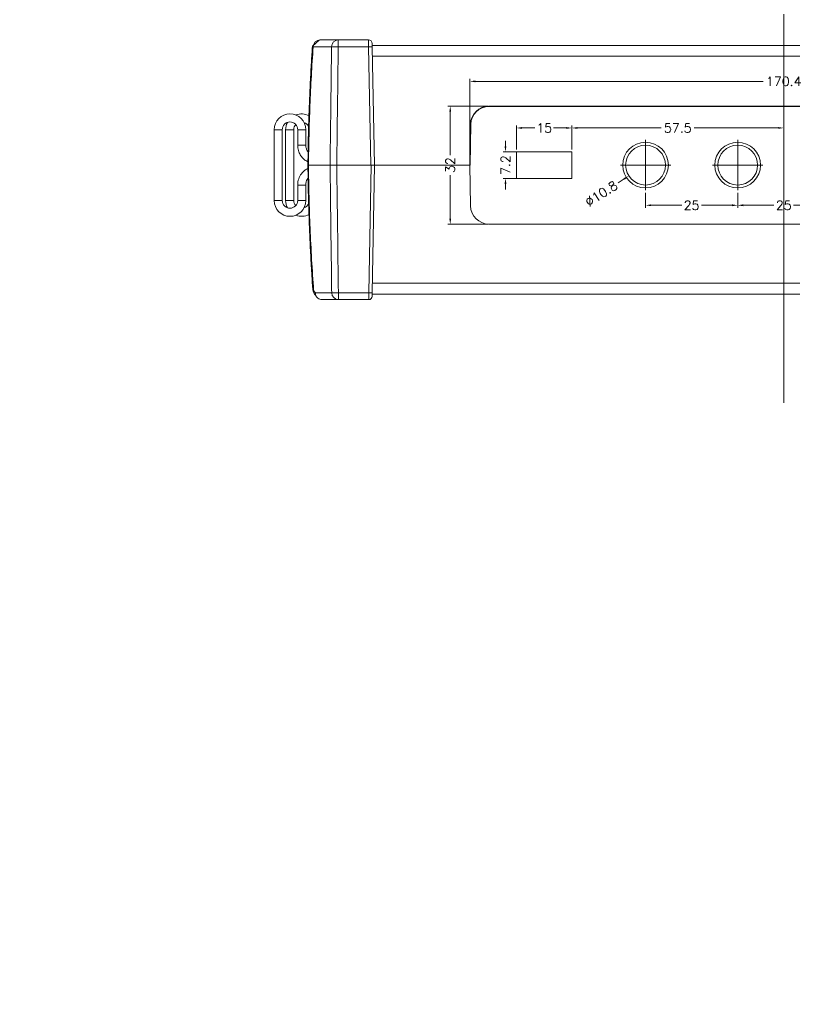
# Model space of a CAD drawing. Header units: millimetres. Extents: x -56 to 1013, y 0 to 900.
# Drawn here: x 291.8 to 501.9, y 168.4 to 437.1 of the extents above; entities that cross this region are included whole.
import ezdxf
from ezdxf.lldxf.tags import DXFTag

# ---------------------------------------------------------------- set-up
doc = ezdxf.new("R2010")
doc.units = ezdxf.units.MM
doc.header["$MEASUREMENT"] = 0
doc.layers.get('0').update_dxf_attribs({"linetype": 'CONTINUOUS'})
doc.layers.get('Defpoints').update_dxf_attribs({"linetype": 'CONTINUOUS'})
doc.layers.add('1', color=7, linetype='CONTINUOUS')
doc.styles.add('ROMANC', font='romanc.shx', dxfattribs={"bigfont": 'gbcbig.shx'})
tags = doc.linetypes.add('CENTER', pattern=[47.5, 22, -8.5, 8.5, -8.5]).pattern_tags.tags
tags[10:11] = [DXFTag(74, 4), DXFTag(75, 0), DXFTag(340, '0'), DXFTag(46, 0.0), DXFTag(50, 0.0), DXFTag(44, 0.0), DXFTag(45, 0.0)]
tags[8:9] = [DXFTag(74, 4), DXFTag(75, 0), DXFTag(340, '0'), DXFTag(46, 0.0), DXFTag(50, 0.0), DXFTag(44, 0.0), DXFTag(45, 0.0)]
tags[6:7] = [DXFTag(74, 4), DXFTag(75, 0), DXFTag(340, '0'), DXFTag(46, 0.0), DXFTag(50, 0.0), DXFTag(44, 0.0), DXFTag(45, 0.0)]
tags[4:5] = [DXFTag(74, 4), DXFTag(75, 0), DXFTag(340, '0'), DXFTag(46, 0.0), DXFTag(50, 0.0), DXFTag(44, 0.0), DXFTag(45, 0.0)]
doc.dimstyles.new('YanXiu', dxfattribs={"dimtxt": 2.5, "dimasz": 1.5, "dimexe": 0.66, "dimexo": 0.66, "dimgap": 0.66, "dimtad": 0, "dimdec": 1, "dimzin": 0, "dimdsep": 46, "dimtxsty": 'ROMANC', "dimcen": 0, "dimclrd": 131, "dimclre": 131, "dimclrt": 42, "dimadec": 0, "dimazin": 0, "dimtfac": 1, "dimtdec": 4, "dimtofl": 0, "dimtmove": 0, "dimatfit": 3, "dimfxl": 1, "dimtolj": 1, "dimtzin": 0, "dimlwd": 0, "dimlwe": 0, "dimarcsym": 0})

# ---------------------------------------------------------------- blocks, each defined once
blk = doc.blocks.new('*D37')
at = {"color": 131, "lineweight": 5}
blk.add_line((417.39, 492.43), (415.95, 492.85), dxfattribs=at)
blk.add_arc((412.59, 493.82), 2, 324.9594, 71.0924, dxfattribs=at)
at = {"color": 131, "lineweight": 18}
blk.add_solid([(416.02, 493.09), (415.88, 492.61), (414.51, 493.26)], dxfattribs=at)
at = {"layer": 'Defpoints', "color": 0, "lineweight": 18}
for p in [(412.59, 493.82), (414.51, 493.26)]:
    blk.add_point(p, dxfattribs=at)
at = {"color": 42, "lineweight": 18, "insert": (420.14, 491.63), "char_height": 2.5, "attachment_point": 5, "rotation": 343.867, "style": 'ROMANC'}
blk.add_mtext('R2', dxfattribs=at)
blk = doc.blocks.new('*D38')
at = {"color": 131, "lineweight": 5}
blk.add_line((402.09, 590.4), (400.74, 591.05), dxfattribs=at)
blk.add_arc((397.59, 592.57), 2, 315.3371, 71.0924, dxfattribs=at)
at = {"color": 131, "lineweight": 18}
blk.add_solid([(400.85, 591.27), (400.63, 590.82), (399.39, 591.7)], dxfattribs=at)
at = {"layer": 'Defpoints', "color": 0, "lineweight": 18}
for p in [(397.59, 592.57), (399.39, 591.7)]:
    blk.add_point(p, dxfattribs=at)
at = {"color": 42, "lineweight": 18, "insert": (404.67, 589.15), "char_height": 2.5, "attachment_point": 5, "rotation": 334.2447, "style": 'ROMANC'}
blk.add_mtext('R2', dxfattribs=at)
blk = doc.blocks.new('*D39')
at = {"color": 131, "lineweight": 5}
blk.add_line((539.72, 594.51), (541.67, 593.41), dxfattribs=at)
at = {"color": 131, "lineweight": 18}
blk.add_solid([(541.79, 593.63), (541.54, 593.2), (542.97, 592.68)], dxfattribs=at)
at = {"layer": 'Defpoints', "color": 0, "lineweight": 18}
for p in [(542.97, 592.68), (545.59, 591.21)]:
    blk.add_point(p, dxfattribs=at)
at = {"color": 42, "lineweight": 18, "insert": (537.22, 595.91), "char_height": 2.5, "attachment_point": 5, "rotation": 330.654, "style": 'ROMANC'}
blk.add_mtext('R3', dxfattribs=at)
blk = doc.blocks.new('*D40')
at = {"color": 131, "lineweight": 5}
for p, q in [((461.59, 390.22), (461.59, 386.14)), ((486.59, 390.22), (486.59, 386.14)), ((463.09, 386.8), (471.41, 386.8)), ((485.09, 386.8), (476.77, 386.8))]:
    blk.add_line(p, q, dxfattribs=at)
at = {"color": 131, "lineweight": 18}
for points in [[(463.09, 387.05), (463.09, 386.55), (461.59, 386.8)], [(485.09, 387.05), (485.09, 386.55), (486.59, 386.8)]]:
    blk.add_solid(points, dxfattribs=at)
at = {"layer": 'Defpoints', "color": 0, "lineweight": 18}
for p in [(461.59, 390.88), (486.59, 390.88), (461.59, 386.8)]:
    blk.add_point(p, dxfattribs=at)
at = {"color": 42, "lineweight": 18, "insert": (474.09, 386.8), "char_height": 2.5, "attachment_point": 5, "style": 'ROMANC'}
blk.add_mtext('25', dxfattribs=at)
blk = doc.blocks.new('*D41')
at = {"color": 131, "lineweight": 5}
for p, q in [((511.59, 390.22), (511.59, 386.14)), ((486.59, 388.35), (486.59, 386.14)), ((488.09, 386.8), (496.41, 386.8)), ((510.09, 386.8), (501.77, 386.8))]:
    blk.add_line(p, q, dxfattribs=at)
at = {"color": 131, "lineweight": 18}
for points in [[(488.09, 387.05), (488.09, 386.55), (486.59, 386.8)], [(510.09, 387.05), (510.09, 386.55), (511.59, 386.8)]]:
    blk.add_solid(points, dxfattribs=at)
at = {"layer": 'Defpoints', "color": 0, "lineweight": 18}
for p in [(511.59, 390.88), (486.59, 389.01), (511.59, 386.8)]:
    blk.add_point(p, dxfattribs=at)
at = {"color": 42, "lineweight": 18, "insert": (499.09, 386.8), "char_height": 2.5, "attachment_point": 5, "style": 'ROMANC'}
blk.add_mtext('25', dxfattribs=at)
blk = doc.blocks.new('*D44')
at = {"color": 131, "lineweight": 5}
for p, q in [((426.59, 401.96), (426.59, 408.44)), ((428.09, 407.78), (431.58, 407.78)), ((440.09, 407.78), (436.59, 407.78)), ((441.59, 401.96), (441.59, 408.44))]:
    blk.add_line(p, q, dxfattribs=at)
at = {"color": 131, "lineweight": 18}
for points in [[(428.09, 408.03), (428.09, 407.53), (426.59, 407.78)], [(440.09, 408.03), (440.09, 407.53), (441.59, 407.78)]]:
    blk.add_solid(points, dxfattribs=at)
at = {"layer": 'Defpoints', "color": 0, "lineweight": 18}
for p in [(441.59, 407.78), (426.59, 401.3), (441.59, 401.3)]:
    blk.add_point(p, dxfattribs=at)
at = {"color": 42, "lineweight": 18, "insert": (434.09, 407.78), "char_height": 2.5, "attachment_point": 5, "style": 'ROMANC'}
blk.add_mtext('15', dxfattribs=at)
blk = doc.blocks.new('*D45')
at = {"color": 131, "lineweight": 5}
for p, q in [((423.58, 402.8), (423.58, 404.3)), ((426.74, 401.3), (422.92, 401.3)), ((426.74, 394.1), (422.92, 394.1)), ((423.58, 392.6), (423.58, 391.1))]:
    blk.add_line(p, q, dxfattribs=at)
at = {"color": 131, "lineweight": 18}
for points in [[(423.33, 402.8), (423.83, 402.8), (423.58, 401.3)], [(423.33, 392.6), (423.83, 392.6), (423.58, 394.1)]]:
    blk.add_solid(points, dxfattribs=at)
at = {"layer": 'Defpoints', "color": 0, "lineweight": 18}
for p in [(427.4, 401.3), (423.58, 394.1), (427.4, 394.1)]:
    blk.add_point(p, dxfattribs=at)
at = {"color": 42, "lineweight": 18, "insert": (423.58, 397.7), "char_height": 2.5, "attachment_point": 5, "rotation": 90, "style": 'ROMANC'}
blk.add_mtext('7.2', dxfattribs=at)
blk = doc.blocks.new('*D46')
at = {"color": 131, "lineweight": 5}
for p, q in [((499.09, 409.63), (499.09, 407.12)), ((441.59, 405.17), (441.59, 408.44)), ((443.09, 407.78), (465.87, 407.78)), ((497.59, 407.78), (474.81, 407.78))]:
    blk.add_line(p, q, dxfattribs=at)
at = {"color": 131, "lineweight": 18}
for points in [[(443.09, 408.03), (443.09, 407.53), (441.59, 407.78)], [(497.59, 408.03), (497.59, 407.53), (499.09, 407.78)]]:
    blk.add_solid(points, dxfattribs=at)
at = {"layer": 'Defpoints', "color": 0, "lineweight": 18}
for p in [(499.09, 410.29), (499.09, 407.78), (441.59, 404.51)]:
    blk.add_point(p, dxfattribs=at)
at = {"color": 42, "lineweight": 18, "insert": (470.34, 407.78), "char_height": 2.5, "attachment_point": 5, "style": 'ROMANC'}
blk.add_mtext('57.5', dxfattribs=at)
blk = doc.blocks.new('*D47')
at = {"color": 131, "lineweight": 5}
blk.add_line((454.19, 392.93), (455.79, 393.96), dxfattribs=at)
at = {"color": 131, "lineweight": 18}
blk.add_solid([(455.65, 394.17), (455.93, 393.75), (457.05, 394.77)], dxfattribs=at)
at = {"layer": 'Defpoints', "color": 0, "lineweight": 18}
for p in [(466.13, 400.62), (457.05, 394.77)]:
    blk.add_point(p, dxfattribs=at)
at = {"color": 42, "lineweight": 18, "insert": (449.58, 389.96), "char_height": 2.5, "attachment_point": 5, "rotation": 32.8029, "style": 'ROMANC'}
blk.add_mtext('∅10.8', dxfattribs=at)
blk = doc.blocks.new('*D48')
at = {"color": 131, "lineweight": 5}
blk.add_line((571.88, 401.62), (570.64, 400.78), dxfattribs=at)
at = {"color": 131, "lineweight": 18}
blk.add_solid([(570.5, 400.99), (570.78, 400.58), (569.4, 399.94)], dxfattribs=at)
at = {"layer": 'Defpoints', "color": 0, "lineweight": 18}
for p in [(569.4, 399.94), (562.78, 395.45)]:
    blk.add_point(p, dxfattribs=at)
at = {"color": 42, "lineweight": 18, "insert": (574.11, 403.13), "char_height": 2.5, "attachment_point": 5, "rotation": 34.1142, "style": 'ROMANC'}
blk.add_mtext('∅8', dxfattribs=at)
blk = doc.blocks.new('*D49')
at = {"color": 131, "lineweight": 5}
blk.add_line((544.01, 401.64), (542.68, 400.93), dxfattribs=at)
at = {"color": 131, "lineweight": 18}
blk.add_solid([(542.57, 401.16), (542.8, 400.71), (541.36, 400.23)], dxfattribs=at)
at = {"layer": 'Defpoints', "color": 0, "lineweight": 18}
for p in [(541.36, 400.23), (531.82, 395.16)]:
    blk.add_point(p, dxfattribs=at)
at = {"color": 42, "lineweight": 18, "insert": (548.85, 404.21), "char_height": 2.5, "attachment_point": 5, "rotation": 27.9757, "style": 'ROMANC'}
blk.add_mtext('∅10.8', dxfattribs=at)
blk = doc.blocks.new('*D50')
at = {"color": 131, "lineweight": 5}
for p, q in [((413.89, 398.36), (413.89, 421.09)), ((415.39, 420.43), (493.55, 420.43)), ((582.79, 420.43), (504.63, 420.43)), ((584.29, 398.36), (584.29, 421.09))]:
    blk.add_line(p, q, dxfattribs=at)
at = {"color": 131, "lineweight": 18}
for points in [[(415.39, 420.68), (415.39, 420.18), (413.89, 420.43)], [(582.79, 420.68), (582.79, 420.18), (584.29, 420.43)]]:
    blk.add_solid(points, dxfattribs=at)
at = {"layer": 'Defpoints', "color": 0, "lineweight": 18}
for p in [(413.89, 420.43), (413.89, 397.7), (584.29, 397.7)]:
    blk.add_point(p, dxfattribs=at)
at = {"color": 42, "lineweight": 18, "insert": (499.09, 420.43), "char_height": 2.5, "attachment_point": 5, "style": 'ROMANC'}
blk.add_mtext('170.4', dxfattribs=at)
blk = doc.blocks.new('*D51')
at = {"color": 131, "lineweight": 5}
for p, q in [((418.87, 413.7), (407.93, 413.7)), ((408.59, 412.2), (408.59, 400.38)), ((408.59, 383.2), (408.59, 395.01)), ((418.87, 381.7), (407.93, 381.7))]:
    blk.add_line(p, q, dxfattribs=at)
at = {"color": 131, "lineweight": 18}
for points in [[(408.34, 412.2), (408.84, 412.2), (408.59, 413.7)], [(408.34, 383.2), (408.84, 383.2), (408.59, 381.7)]]:
    blk.add_solid(points, dxfattribs=at)
at = {"layer": 'Defpoints', "color": 0, "lineweight": 18}
for p in [(419.53, 413.7), (408.59, 381.7), (419.53, 381.7)]:
    blk.add_point(p, dxfattribs=at)
at = {"color": 42, "lineweight": 18, "insert": (408.59, 397.7), "char_height": 2.5, "attachment_point": 5, "rotation": 90, "style": 'ROMANC'}
blk.add_mtext('32', dxfattribs=at)

msp = doc.modelspace()

# ---------------------------------------------------------------- linework, layer by layer
at = {"layer": '1', "color": 1, "linetype": 'CENTER', "lineweight": 18, "ltscale": 0.933923}
msp.add_line((499.09, 449.82), (499.09, 333.15), dxfattribs=at)
at = {"layer": '1', "color": 0, "linetype": 'Continuous', "lineweight": 18}
for p, q in [((371.19, 429.93), (373.08, 431.7)), ((378.2, 431.7), (373.24, 431.7)), ((386.41, 431.7), (378.2, 431.7)), ((387.43, 429.83), (387.41, 430.71)), ((387.43, 430.2), (610.75, 430.2)), ((387.99, 397.7), (387.43, 429.83)), ((579.09, 413.7), (419.09, 413.7)), ((579.09, 413.6), (419.09, 413.6)), ((414.09, 408.79), (413.89, 397.7)), ((414.19, 408.79), (413.99, 397.7)), ((360.78, 407.3), (360.78, 388.1)), ((362.98, 407.3), (362.98, 388.1)), ((363.91, 407.3), (363.91, 388.1)), ((366.11, 407.3), (366.11, 388.1)), ((367.18, 403.1), (367.18, 407.3)), ((369.38, 403.1), (369.38, 407.3)), ((367.18, 403.1), (369.38, 403.1)), ((426.59, 401.3), (426.59, 394.1)), ((426.59, 401.3), (441.59, 401.3)), ((441.59, 394.1), (441.59, 401.3)), ((375.98, 397.7), (370.12, 397.7)), ((375.98, 397.7), (370.12, 397.7)), ((377.49, 397.7), (377.79, 397.7)), ((377.79, 397.7), (377.49, 397.7)), ((387.09, 397.7), (377.79, 397.7)), ((386.99, 397.7), (377.79, 397.7)), ((387.99, 397.7), (387.09, 397.7)), ((387.99, 397.7), (387.38, 363.06)), ((387.99, 397.7), (413.89, 397.7)), ((413.89, 397.7), (387.99, 397.7)), ((414.09, 386.61), (413.89, 397.7)), ((413.99, 397.7), (413.89, 397.7)), ((426.59, 394.1), (441.59, 394.1)), ((367.18, 392.3), (369.38, 392.3)), ((367.18, 392.3), (367.18, 388.1)), ((369.38, 392.3), (369.38, 388.1)), ((579.09, 381.7), (419.09, 381.7)), ((387.38, 363.06), (387.37, 362.08)), ((378.23, 361.2), (373.76, 361.2)), ((386.47, 361.2), (378.23, 361.2)), ((610.8, 362.7), (387.38, 362.7))]:
    msp.add_line(p, q, dxfattribs=at)
at = {"layer": '1', "color": 0, "linetype": 'Continuous', "lineweight": 13}
for p, q in [((378.2, 431.7), (378.2, 429.83)), ((386.41, 431.7), (386.43, 429.83)), ((371.39, 429.83), (376.39, 429.83)), ((378.2, 429.83), (386.43, 429.83)), ((386.43, 429.83), (386.99, 397.7)), ((610.7, 427.22), (387.48, 427.22)), ((362.98, 407.3), (360.78, 407.3)), ((366.11, 407.3), (363.91, 407.3)), ((367.18, 407.3), (369.38, 407.3)), ((386.49, 363.06), (387.09, 397.7)), ((362.98, 388.1), (360.78, 388.1)), ((366.11, 388.1), (363.91, 388.1)), ((367.18, 388.1), (369.38, 388.1)), ((387.43, 365.67), (610.75, 365.67)), ((371.99, 363.06), (376.42, 363.06)), ((378.23, 363.06), (378.23, 361.2)), ((378.23, 363.06), (386.49, 363.06)), ((386.47, 361.2), (386.49, 363.06))]:
    msp.add_line(p, q, dxfattribs=at)
at = {"layer": '1', "color": 1, "linetype": 'CENTER', "lineweight": 18, "ltscale": 0.248}
for p, q in [((461.59, 390.88), (461.59, 404.52)), ((486.59, 390.88), (486.59, 404.52)), ((454.77, 397.7), (468.41, 397.7)), ((479.77, 397.7), (493.41, 397.7))]:
    msp.add_line(p, q, dxfattribs=at)
at = {"layer": '1', "color": 1, "linetype": 'CENTER', "lineweight": 18, "ltscale": 0.216}
for p, q in [((461.59, 391.76), (461.59, 403.64)), ((486.59, 391.76), (486.59, 403.64)), ((455.65, 397.7), (467.53, 397.7)), ((480.65, 397.7), (492.53, 397.7))]:
    msp.add_line(p, q, dxfattribs=at)
at = {"layer": '1', "color": 0, "linetype": 'Continuous', "lineweight": 18}
for centre, radius in [((461.59, 397.7), 6.2), ((486.59, 397.7), 6.2), ((461.59, 397.7), 5.4), ((486.59, 397.7), 5.4)]:
    msp.add_circle(centre, radius, dxfattribs=at)
for centre, radius, start, end in [((386.41, 430.7), 1, 1, 90), ((365.08, 407.3), 4.3, 0, 180), ((368.21, 407.3), 4.3, 61.2422, 111.3441), ((419.09, 408.7), 4.9, 90, 178.9627), ((365.08, 407.3), 2.1, 0, 180), ((368.21, 407.3), 4.3, 152.4994, 180), ((368.21, 407.3), 2.1, 138.1837, 180), ((368.21, 407.3), 2.1, 22.5956, 70.9987), ((386.47, 362.1), 0.9, 270, 359)]:
    msp.add_arc(centre, radius, start, end, dxfattribs=at)
at = {"layer": '1', "color": 0, "linetype": 'Continuous', "lineweight": 18, "extrusion": (0, 0, -1)}
for centre, radius, start, end in [((-419.09, 408.7), 5, 1.0373, 90), ((-365.08, 388.1), 4.3, 180, 0), ((-365.08, 388.1), 2.1, 180, 0), ((-368.21, 388.1), 4.3, 332.4994, 0), ((-368.21, 388.1), 2.1, 318.1837, 0), ((-368.21, 388.1), 2.1, 202.4719, 250.9988), ((-368.21, 388.1), 4.3, 241.2731, 291.3441), ((-419.09, 386.7), 5, 270, 358.9627)]:
    msp.add_arc(centre, radius, start, end, dxfattribs=at)
at = {"layer": '1', "color": 0, "linetype": 'Continuous', "lineweight": 13}
for centre, major_axis, ratio, start_param, end_param in [((373.24, 429.8), (0, 1.9), 0.973542, 0, 1.553343), ((378.2, 429.8), (0, 1.9), 0.953286, 0, 1.553343), ((378.2, 429.8), (-1.9, 0.02), 0.017451, 4.712612, 5.976322), ((386.43, 429.81), (1, 0.017), 0.01745, 0, 1.570492), ((373.37, 363.74), (1.55, 1.1), 0.922904, 2.500921, 3.147402), ((378.23, 363.1), (1.9, 0.02), 0.017451, 3.448325, 4.712166), ((378.23, 363.1), (0, -1.9), 0.953325, 4.729842, 6.283185), ((386.49, 363.08), (-0.9, 0.016), 0.01745, 1.571101, 3.141593)]:
    msp.add_ellipse(centre, major_axis=major_axis, ratio=ratio, start_param=start_param, end_param=end_param, dxfattribs=at)
at = {"layer": '1', "color": 0, "linetype": 'Continuous', "lineweight": 18}
for points, knots in [([(371.18, 429.93), (371.08, 428.5), (370.88, 425.27), (370.6, 420.09), (370.35, 414.44), (370.15, 408.71), (370.04, 404.39), (370.01, 401.96), (370, 401.42)], [0, 0, 0, 0, 0.152692, 0.343277, 0.548583, 0.74666, 0.942892, 1, 1, 1, 1]), ([(367.18, 403.1), (367.17, 402.59), (367.3, 401.69), (367.82, 400.48), (368.53, 399.57), (369.26, 398.98), (369.74, 398.7), (369.94, 398.6)], [0, 0, 0, 0, 0.263891, 0.495995, 0.699766, 0.878943, 1, 1, 1, 1]), ([(369.98, 401.3), (369.96, 401.33), (369.77, 401.57), (369.46, 402.15), (369.37, 402.75), (369.38, 403.1)], [0, 0, 0, 0, 0.058468, 0.478786, 1, 1, 1, 1]), ([(369.99, 401.43), (369.99, 401.41), (369.99, 401.4), (369.99, 401.31), (370, 401.23), (370, 401.04), (370, 400.93), (370, 400.75), (370, 400.67), (370, 400.6)], [0, 0, 0, 0, 0.080674, 0.080674, 0.424583, 0.424583, 0.769701, 0.769701, 1, 1, 1, 1]), ([(369.96, 396.8), (369.67, 396.66), (369.01, 396.26), (368.08, 395.36), (367.35, 393.96), (367.18, 392.9), (367.18, 392.3)], [0, 0, 0, 0, 0.170919, 0.414402, 0.688631, 1, 1, 1, 1]), ([(375.98, 397.7), (376.04, 397.7), (376.14, 397.7), (376.4, 397.7), (376.56, 397.7), (376.91, 397.7), (377.11, 397.7), (377.47, 397.7), (377.63, 397.7), (377.79, 397.7)], [0, 0, 0, 0, 0.267507, 0.267507, 0.535016, 0.535016, 0.802499, 0.802499, 1, 1, 1, 1]), ([(375.98, 397.7), (376.04, 397.7), (376.14, 397.7), (376.4, 397.7), (376.56, 397.7), (376.91, 397.7), (377.11, 397.7), (377.47, 397.7), (377.63, 397.7), (377.79, 397.7)], [0, 0, 0, 0, 0.267507, 0.267507, 0.535016, 0.535016, 0.802499, 0.802499, 1, 1, 1, 1]), ([(369.38, 392.3), (369.37, 392.6), (369.44, 393.11), (369.7, 393.71), (369.9, 394), (369.98, 394.09)], [0, 0, 0, 0, 0.452153, 0.813241, 1, 1, 1, 1]), ([(370, 394.83), (370, 394.72), (370, 394.6), (370, 394.39), (370, 394.29), (369.99, 394.12), (369.99, 394.05), (369.99, 393.99)], [0, 0, 0, 0, 0.339822, 0.339822, 0.679626, 0.679626, 1, 1, 1, 1]), ([(370, 393.99), (370, 393.81), (370.03, 391.92), (370.11, 388.24), (370.28, 382.88), (370.5, 377.37), (370.79, 371.78), (371.05, 367.37), (371.21, 364.83), (371.26, 364.13)], [0, 0, 0, 0, 0.01796, 0.189146, 0.366083, 0.55282, 0.741151, 0.929223, 1, 1, 1, 1]), ([(371.31, 364.12), (371.3, 364.01), (371.31, 363.63), (371.51, 363.11), (371.74, 362.77), (371.84, 362.65)], [0, 0, 0, 0, 0.197705, 0.706388, 1, 1, 1, 1]), ([(373.76, 361.2), (373.56, 361.2), (373.35, 361.23), (372.97, 361.37), (372.79, 361.48), (372.48, 361.74), (372.34, 361.9), (372.14, 362.25), (372.06, 362.45), (372, 362.79), (371.98, 362.92), (371.99, 363.05), (371.99, 363.06), (371.99, 363.06)], [0, 0, 0, 0, 0.214036, 0.214036, 0.427992, 0.427992, 0.643202, 0.643202, 0.861021, 0.861021, 0.994697, 0.994697, 1, 1, 1, 1])]:
    msp.add_open_spline(points, degree=3, knots=knots, dxfattribs=at)
at = {"layer": '1', "color": 0, "linetype": 'Continuous', "lineweight": 13}
for points, knots in [([(370.12, 397.7), (370.17, 403.1), (370.31, 408.51), (370.73, 419.26), (371.02, 424.57), (371.39, 429.83)], [0, 0, 0, 0, 0.5, 0.5, 1, 1, 1, 1]), ([(376.39, 429.83), (376.37, 428.56), (376.35, 427.3), (376.27, 420.97), (376.21, 415.9), (376.09, 406.46), (376.03, 402.08), (375.98, 397.7)], [0, 0, 0, 0, 0.11823, 0.11823, 0.591151, 0.591151, 1, 1, 1, 1]), ([(370.12, 397.7), (370.18, 391.97), (370.32, 386.24), (370.67, 377.72), (370.81, 374.89), (371.13, 369.28), (371.32, 366.49), (371.52, 363.71)], [0, 0, 0, 0, 0.5, 0.5, 0.75, 0.75, 1, 1, 1, 1]), ([(376.42, 363.06), (376.4, 364.33), (376.38, 365.6), (376.3, 371.93), (376.24, 376.99), (376.11, 387.27), (376.04, 392.48), (375.98, 397.7)], [0, 0, 0, 0, 0.109696, 0.109696, 0.548478, 0.548478, 1, 1, 1, 1])]:
    msp.add_open_spline(points, degree=3, knots=knots, dxfattribs=at)
for points in [[(371.19, 429.93), (371.18, 429.9), (371.25, 429.86), (371.39, 429.83)], [(377.79, 397.7), (377.92, 408.41), (378.06, 419.12), (378.2, 429.83)], [(377.79, 397.7), (377.93, 386.15), (378.08, 374.61), (378.23, 363.06)], [(371.27, 364.13), (371.28, 363.98), (371.36, 363.84), (371.52, 363.71)], [(371.52, 363.71), (371.67, 363.49), (371.83, 363.28), (371.99, 363.06)]]:
    msp.add_open_spline(points, degree=3, dxfattribs=at)
at = {"layer": '1', "color": 0, "linetype": 'Continuous', "lineweight": 18}
for points, degree in [([(369.96, 397.7), (369.97, 398.66), (369.98, 399.63), (370, 400.6)], 3), ([(369.96, 397.7), (369.97, 396.74), (369.98, 395.79), (370, 394.83)], 3), ([(371.84, 362.64), (372.22, 362.13)], 1)]:
    msp.add_open_spline(points, degree=degree, dxfattribs=at)

# ---------------------------------------------------------------- dimensions: what is measured, and where the dimension line sits
at = {"lineweight": 18}
for base, p1, p2, picture, middle in [((545.58950157, 591.2077636), (0, 0), (0, 0), '*D39', (537.22212843, 595.9121528)), ((397.58950157, 592.56946682), (0, 0), (0, 0), '*D38', (404.67082123, 589.15304382)), ((412.58950157, 493.81946682), (0, 0), (0, 0), '*D37', (420.14225777, 491.63476818)), ((413.89, 420.43), (584.29, 397.7), (413.89, 397.7), '*D50', (499.09, 420.43)), ((408.59439774, 381.69751023), (419.52946378, 413.69751023), (419.52946378, 381.69751023), '*D51', (408.59439774, 397.69751023)), ((441.59, 407.78), (426.59, 401.3), (441.59, 401.3), '*D44', (434.09, 407.78)), ((499.09, 407.78), (441.59, 404.51), (499.09, 410.29), '*D46', (470.34, 407.78)), ((541.35849495, 400.23063127), (0, 0), (0, 0), '*D49', (548.84884248, 404.20923963)), ((569.40118755, 399.94088626), (0, 0), (0, 0), '*D48', (574.10693561, 403.12861678)), ((423.582342, 394.09751023), (427.39751426, 401.29751023), (427.39751426, 394.09751023), '*D45', (423.582342, 397.69751023)), ((457.05059247, 394.7720523), (0, 0), (0, 0), '*D47', (449.58445379, 389.95991042)), ((461.59, 386.8), (486.59, 390.88), (461.59, 390.88), '*D40', (474.09, 386.8)), ((511.59, 386.8), (486.59, 389.01), (511.59, 390.88), '*D41', (499.09, 386.8))]:
    dim = msp.add_linear_dim(base=base, p1=p1, p2=p2, dimstyle='YanXiu', dxfattribs=at)
    dim.commit()
    dim.dimension.update_dxf_attribs({"geometry": picture, "text_midpoint": middle, "dimtype": 160})

doc.saveas('drawing.dxf')
